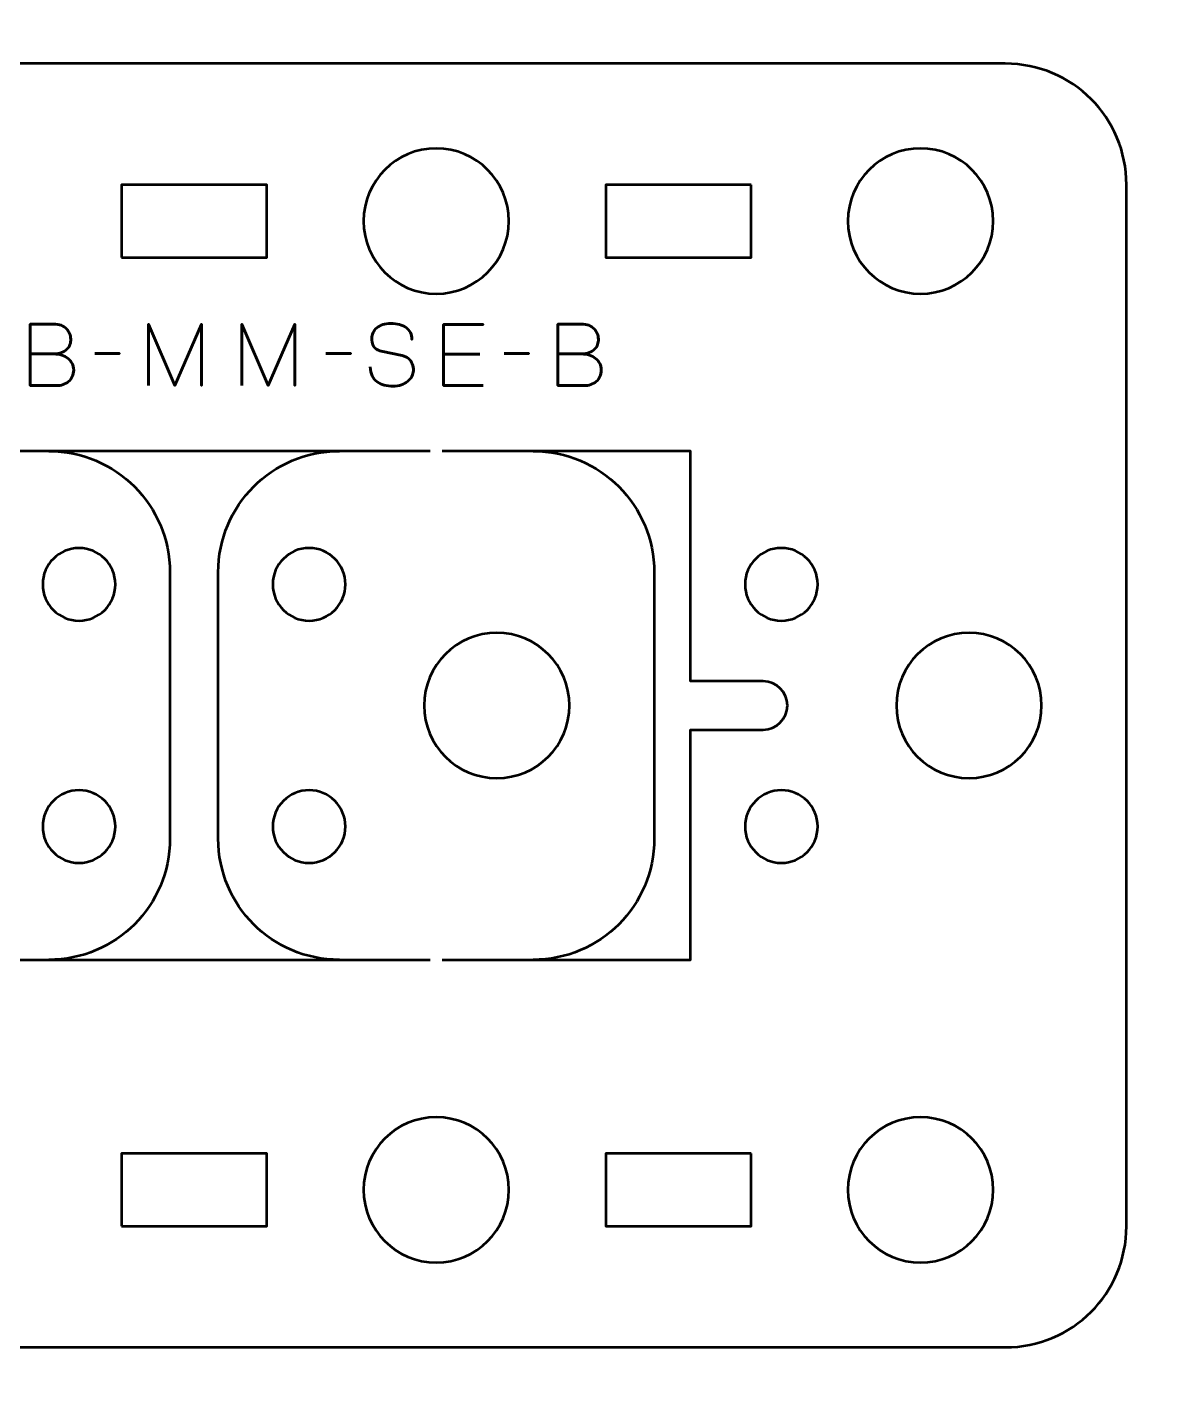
# Model space of a CAD drawing. Header units: centimetres. Extents: x -21 to 0, y -29.7 to 0.
# Drawn here: x -17.19 to -12.52, y -18.78 to -13.15 of the extents above; entities that cross this region are included whole.
import ezdxf

# ---------------------------------------------------------------- set-up
doc = ezdxf.new("R2010")
doc.units = ezdxf.units.CM
doc.header["$MEASUREMENT"] = 0
doc.layers.add('Layer 1', color=7, linetype='Continuous')

msp = doc.modelspace()

# ---------------------------------------------------------------- linework, layer by layer
at = {"layer": 'Layer 1', "color": 22, "lineweight": 53}
msp.add_open_spline([(-21.00003, -29.19995), (-21.00003, -29.19995), (-21.00003, -0.49992), (-21.00003, -0.49992), (-21.00003, -0.49992), (-21.00003, -0.22295), (-20.77694, 0.00004), (-20.49994, 0.00004), (-20.49994, 0.00004), (-20.49994, 0.00004), (-0.50008, 0.00004), (-0.50008, 0.00004), (-0.50008, 0.00004), (-0.22294, 0.00004), (0.00002, -0.22295), (0.00002, -0.49992), (0.00002, -0.49992), (0.00002, -0.49992), (0.00002, -29.19995), (0.00002, -29.19995), (0.00002, -29.19995), (0.00002, -29.47695), (-0.22294, -29.70004), (-0.50008, -29.70004), (-0.50008, -29.70004), (-0.50008, -29.70004), (-20.49994, -29.70004), (-20.49994, -29.70004), (-20.49994, -29.70004), (-20.77694, -29.70004), (-21.00003, -29.47695), (-21.00003, -29.19995)], degree=3, knots=[0, 0, 0, 0, 0.125, 0.125, 0.125, 0.125, 0.25, 0.25, 0.25, 0.25, 0.375, 0.375, 0.375, 0.375, 0.5, 0.5, 0.5, 0.5, 0.625, 0.625, 0.625, 0.625, 0.75, 0.75, 0.75, 0.75, 0.875, 0.875, 0.875, 0.875, 1, 1, 1, 1], dxfattribs=at)
at = {"layer": 'Layer 1', "color": 2, "lineweight": 53}
msp.add_open_spline([(-13.1501, -13.29998), (-12.8731, -13.29998), (-12.65, -13.52307), (-12.65, -13.80007), (-12.65, -13.80007), (-12.65, -13.80007), (-12.65, -18.09993), (-12.65, -18.09993), (-12.65, -18.09993), (-12.65, -18.37706), (-12.8731, -18.60002), (-13.1501, -18.60002), (-13.1501, -18.60002), (-15.91669, -18.60002), (-17.08331, -18.60002), (-19.8499, -18.60002), (-19.8499, -18.60002), (-20.1269, -18.60002), (-20.35, -18.37693), (-20.35, -18.09993), (-20.35, -18.09993), (-20.35, -18.09993), (-20.35, -13.80007), (-20.35, -13.80007), (-20.35, -13.80007), (-20.35, -13.52294), (-20.1269, -13.29998), (-19.8499, -13.29998), (-19.8499, -13.29998), (-17.08331, -13.29998), (-15.91669, -13.29998), (-13.1501, -13.29998)], degree=3, knots=[0, 0, 0, 0, 0.125, 0.125, 0.125, 0.125, 0.25, 0.25, 0.25, 0.25, 0.375, 0.375, 0.375, 0.375, 0.5, 0.5, 0.5, 0.5, 0.625, 0.625, 0.625, 0.625, 0.75, 0.75, 0.75, 0.75, 0.875, 0.875, 0.875, 0.875, 1, 1, 1, 1], dxfattribs=at)
at = {"layer": 'Layer 1', "lineweight": 53}
for points in [[(-15.49991, -13.65001), (-15.33428, -13.65001), (-15.1999, -13.78433), (-15.1999, -13.95), (-15.1999, -13.95), (-15.1999, -14.11563), (-15.33428, -14.25), (-15.49991, -14.25), (-15.49991, -14.25), (-15.66568, -14.25), (-15.79991, -14.11563), (-15.79991, -13.95), (-15.79991, -13.95), (-15.79991, -13.78433), (-15.66568, -13.65001), (-15.49991, -13.65001)], [(-13.50009, -14.25001), (-13.66572, -14.25001), (-13.8001, -14.11578), (-13.8001, -13.95), (-13.8001, -13.95), (-13.8001, -13.78434), (-13.66572, -13.65), (-13.50009, -13.65), (-13.50009, -13.65), (-13.33432, -13.65), (-13.20009, -13.78434), (-13.20009, -13.95), (-13.20009, -13.95), (-13.20009, -14.11578), (-13.33432, -14.25001), (-13.50009, -14.25001)], [(-16.79995, -14.10007), (-16.79995, -14.10007), (-16.79995, -13.80007), (-16.79995, -13.80007), (-16.79995, -13.80007), (-16.79995, -13.80007), (-16.19996, -13.80007), (-16.19996, -13.80007), (-16.19996, -13.80007), (-16.19996, -13.80007), (-16.19996, -14.10007), (-16.19996, -14.10007), (-16.19996, -14.10007), (-16.19996, -14.10007), (-16.79995, -14.10007), (-16.79995, -14.10007)], [(-14.20005, -13.80007), (-14.20005, -13.80007), (-14.20005, -14.10008), (-14.20005, -14.10008), (-14.20005, -14.10008), (-14.20005, -14.10008), (-14.80004, -14.10008), (-14.80004, -14.10008), (-14.80004, -14.10008), (-14.80004, -14.10008), (-14.80004, -13.80007), (-14.80004, -13.80007), (-14.80004, -13.80007), (-14.80004, -13.80007), (-14.20005, -13.80007), (-14.20005, -13.80007)], [(-15.25003, -16.24999), (-15.4158, -16.24999), (-15.55003, -16.11567), (-15.55003, -15.95), (-15.55003, -15.95), (-15.55003, -15.78437), (-15.4158, -15.65), (-15.25003, -15.65), (-15.25003, -15.65), (-15.08437, -15.65), (-14.95003, -15.78437), (-14.95003, -15.95), (-14.95003, -15.95), (-14.95003, -16.11567), (-15.08437, -16.24999), (-15.25003, -16.24999)], [(-13.30009, -16.25001), (-13.46572, -16.25001), (-13.6001, -16.11578), (-13.6001, -15.95), (-13.6001, -15.95), (-13.6001, -15.78434), (-13.46572, -15.65), (-13.30009, -15.65), (-13.30009, -15.65), (-13.13432, -15.65), (-13.00009, -15.78434), (-13.00009, -15.95), (-13.00009, -15.95), (-13.00009, -16.11578), (-13.13432, -16.25001), (-13.30009, -16.25001)], [(-13.30009, -16.25001), (-13.46572, -16.25001), (-13.6001, -16.11578), (-13.6001, -15.95), (-13.6001, -15.95), (-13.6001, -15.78434), (-13.46572, -15.65), (-13.30009, -15.65), (-13.30009, -15.65), (-13.13432, -15.65), (-13.00009, -15.78434), (-13.00009, -15.95), (-13.00009, -15.95), (-13.00009, -16.11578), (-13.13432, -16.25001), (-13.30009, -16.25001)], [(-15.49991, -17.65001), (-15.33428, -17.65001), (-15.1999, -17.78433), (-15.1999, -17.95), (-15.1999, -17.95), (-15.1999, -18.11563), (-15.33428, -18.25), (-15.49991, -18.25), (-15.49991, -18.25), (-15.66568, -18.25), (-15.79991, -18.11563), (-15.79991, -17.95), (-15.79991, -17.95), (-15.79991, -17.78433), (-15.66568, -17.65001), (-15.49991, -17.65001)], [(-13.50009, -18.24999), (-13.66572, -18.24999), (-13.8001, -18.11567), (-13.8001, -17.95), (-13.8001, -17.95), (-13.8001, -17.78437), (-13.66572, -17.65), (-13.50009, -17.65), (-13.50009, -17.65), (-13.33432, -17.65), (-13.20009, -17.78437), (-13.20009, -17.95), (-13.20009, -17.95), (-13.20009, -18.11567), (-13.33432, -18.24999), (-13.50009, -18.24999)], [(-16.79995, -18.10007), (-16.79995, -18.10007), (-16.79995, -17.80007), (-16.79995, -17.80007), (-16.79995, -17.80007), (-16.79995, -17.80007), (-16.19996, -17.80007), (-16.19996, -17.80007), (-16.19996, -17.80007), (-16.19996, -17.80007), (-16.19996, -18.10007), (-16.19996, -18.10007), (-16.19996, -18.10007), (-16.19996, -18.10007), (-16.79995, -18.10007), (-16.79995, -18.10007)], [(-14.20005, -17.80007), (-14.20005, -17.80007), (-14.20005, -18.10008), (-14.20005, -18.10008), (-14.20005, -18.10008), (-14.20005, -18.10008), (-14.80004, -18.10008), (-14.80004, -18.10008), (-14.80004, -18.10008), (-14.80004, -18.10008), (-14.80004, -17.80007), (-14.80004, -17.80007), (-14.80004, -17.80007), (-14.80004, -17.80007), (-14.20005, -17.80007), (-14.20005, -17.80007)]]:
    msp.add_open_spline(points, degree=3, knots=[0, 0, 0, 0, 0.25, 0.25, 0.25, 0.25, 0.5, 0.5, 0.5, 0.5, 0.75, 0.75, 0.75, 0.75, 1, 1, 1, 1], dxfattribs=at)
at = {"layer": 'Layer 1', "color": 30, "lineweight": 53}
for points, knots in [([(-17.17735, -14.4986), (-17.17735, -14.4986), (-17.07963, -14.4986), (-17.07963, -14.4986), (-17.07963, -14.4986), (-17.06693, -14.49854), (-17.05611, -14.49678), (-17.047, -14.49331), (-17.047, -14.49331), (-17.03794, -14.4899), (-17.03059, -14.48525), (-17.02489, -14.47943), (-17.02489, -14.47943), (-17.01919, -14.47361), (-17.01507, -14.46702), (-17.01248, -14.45973), (-17.01248, -14.45973), (-17.00996, -14.4525), (-17.00878, -14.44498), (-17.00907, -14.43721), (-17.00907, -14.43721), (-17.00943, -14.42945), (-17.01107, -14.42193), (-17.01401, -14.41458), (-17.01401, -14.41458), (-17.01689, -14.40723), (-17.02124, -14.40058), (-17.02695, -14.39465), (-17.02695, -14.39465), (-17.03265, -14.38871), (-17.03977, -14.384), (-17.04841, -14.38053), (-17.04841, -14.38053), (-17.05705, -14.37701), (-17.06722, -14.37518), (-17.07892, -14.37513), (-17.07892, -14.37513), (-17.07892, -14.37513), (-17.17735, -14.37513), (-17.17735, -14.37513), (-17.17735, -14.37513), (-17.17735, -14.37513), (-17.17735, -14.62948), (-17.17735, -14.62948), (-17.17735, -14.62948), (-17.17735, -14.62948), (-17.06905, -14.62948), (-17.06905, -14.62948), (-17.06905, -14.62948), (-17.05893, -14.62948), (-17.04953, -14.62801), (-17.04082, -14.62513), (-17.04082, -14.62513), (-17.03212, -14.62219), (-17.02454, -14.61801), (-17.01795, -14.61243), (-17.01795, -14.61243), (-17.01143, -14.6069), (-17.00631, -14.6002), (-17.00266, -14.59226), (-17.00266, -14.59226), (-16.99902, -14.58432), (-16.99714, -14.57533), (-16.99708, -14.56527), (-16.99708, -14.56527), (-16.99731, -14.55516), (-16.99943, -14.54605), (-17.00349, -14.53787), (-17.00349, -14.53787), (-17.00754, -14.5297), (-17.01319, -14.52271), (-17.02048, -14.51683), (-17.02048, -14.51683), (-17.02777, -14.511), (-17.03647, -14.50648), (-17.04647, -14.50336), (-17.04647, -14.50336), (-17.05646, -14.50024), (-17.06752, -14.49866), (-17.07963, -14.4986), (-17.07963, -14.4986), (-17.06752, -14.49866), (-17.05646, -14.50024), (-17.04647, -14.50336), (-17.04647, -14.50336), (-17.03647, -14.50648), (-17.02777, -14.511), (-17.02048, -14.51683), (-17.02048, -14.51683), (-17.01319, -14.52271), (-17.00754, -14.5297), (-17.00349, -14.53787), (-17.00349, -14.53787), (-16.99943, -14.54605), (-16.99731, -14.55516), (-16.99708, -14.56527), (-16.99708, -14.56527), (-16.99714, -14.57533), (-16.99902, -14.58432), (-17.00266, -14.59226), (-17.00266, -14.59226), (-17.00631, -14.6002), (-17.01143, -14.6069), (-17.01795, -14.61243), (-17.01795, -14.61243), (-17.02454, -14.61801), (-17.03212, -14.62219), (-17.04082, -14.62513), (-17.04082, -14.62513), (-17.04953, -14.62801), (-17.05893, -14.62948), (-17.06905, -14.62948), (-17.06905, -14.62948), (-17.06905, -14.62948), (-17.17735, -14.62948), (-17.17735, -14.62948), (-17.17735, -14.62948), (-17.17735, -14.62948), (-17.17735, -14.37513), (-17.17735, -14.37513), (-17.17735, -14.37513), (-17.17735, -14.37513), (-17.07892, -14.37513), (-17.07892, -14.37513), (-17.07892, -14.37513), (-17.06722, -14.37518), (-17.05705, -14.37701), (-17.04841, -14.38053), (-17.04841, -14.38053), (-17.03977, -14.384), (-17.03265, -14.38871), (-17.02695, -14.39465), (-17.02695, -14.39465), (-17.02124, -14.40058), (-17.01689, -14.40723), (-17.01401, -14.41458), (-17.01401, -14.41458), (-17.01107, -14.42193), (-17.00943, -14.42945), (-17.00907, -14.43721), (-17.00907, -14.43721), (-17.00878, -14.44498), (-17.00996, -14.4525), (-17.01248, -14.45973), (-17.01248, -14.45973), (-17.01507, -14.46702), (-17.01919, -14.47361), (-17.02489, -14.47943), (-17.02489, -14.47943), (-17.03059, -14.48525), (-17.03794, -14.4899), (-17.047, -14.49331), (-17.047, -14.49331), (-17.05611, -14.49678), (-17.06693, -14.49854), (-17.07963, -14.4986), (-17.07963, -14.4986), (-17.07963, -14.4986), (-17.17735, -14.4986), (-17.17735, -14.4986)], [0, 0, 0, 0, 0.025, 0.025, 0.025, 0.025, 0.05, 0.05, 0.05, 0.05, 0.075, 0.075, 0.075, 0.075, 0.1, 0.1, 0.1, 0.1, 0.125, 0.125, 0.125, 0.125, 0.15, 0.15, 0.15, 0.15, 0.175, 0.175, 0.175, 0.175, 0.2, 0.2, 0.2, 0.2, 0.225, 0.225, 0.225, 0.225, 0.25, 0.25, 0.25, 0.25, 0.275, 0.275, 0.275, 0.275, 0.3, 0.3, 0.3, 0.3, 0.325, 0.325, 0.325, 0.325, 0.35, 0.35, 0.35, 0.35, 0.375, 0.375, 0.375, 0.375, 0.4, 0.4, 0.4, 0.4, 0.425, 0.425, 0.425, 0.425, 0.45, 0.45, 0.45, 0.45, 0.475, 0.475, 0.475, 0.475, 0.5, 0.5, 0.5, 0.5, 0.525, 0.525, 0.525, 0.525, 0.55, 0.55, 0.55, 0.55, 0.575, 0.575, 0.575, 0.575, 0.6, 0.6, 0.6, 0.6, 0.625, 0.625, 0.625, 0.625, 0.65, 0.65, 0.65, 0.65, 0.675, 0.675, 0.675, 0.675, 0.7, 0.7, 0.7, 0.7, 0.725, 0.725, 0.725, 0.725, 0.75, 0.75, 0.75, 0.75, 0.775, 0.775, 0.775, 0.775, 0.8, 0.8, 0.8, 0.8, 0.825, 0.825, 0.825, 0.825, 0.85, 0.85, 0.85, 0.85, 0.875, 0.875, 0.875, 0.875, 0.9, 0.9, 0.9, 0.9, 0.925, 0.925, 0.925, 0.925, 0.95, 0.95, 0.95, 0.95, 0.975, 0.975, 0.975, 0.975, 1, 1, 1, 1]), ([(-16.68875, -14.62948), (-16.68875, -14.62948), (-16.68875, -14.37513), (-16.68875, -14.37513), (-16.68875, -14.37513), (-16.68875, -14.37513), (-16.57939, -14.62948), (-16.57939, -14.62948), (-16.57939, -14.62948), (-16.57939, -14.62948), (-16.46967, -14.37513), (-16.46967, -14.37513), (-16.46967, -14.37513), (-16.46967, -14.37513), (-16.46967, -14.62948), (-16.46967, -14.62948), (-16.46967, -14.62948), (-16.46967, -14.62948), (-16.46967, -14.37513), (-16.46967, -14.37513), (-16.46967, -14.37513), (-16.46967, -14.37513), (-16.57939, -14.62948), (-16.57939, -14.62948), (-16.57939, -14.62948), (-16.57939, -14.62948), (-16.68875, -14.37513), (-16.68875, -14.37513), (-16.68875, -14.37513), (-16.68875, -14.37513), (-16.68875, -14.62948), (-16.68875, -14.62948)], [0, 0, 0, 0, 0.125, 0.125, 0.125, 0.125, 0.25, 0.25, 0.25, 0.25, 0.375, 0.375, 0.375, 0.375, 0.5, 0.5, 0.5, 0.5, 0.625, 0.625, 0.625, 0.625, 0.75, 0.75, 0.75, 0.75, 0.875, 0.875, 0.875, 0.875, 1, 1, 1, 1]), ([(-16.30316, -14.62948), (-16.30316, -14.62948), (-16.30316, -14.37513), (-16.30316, -14.37513), (-16.30316, -14.37513), (-16.30316, -14.37513), (-16.1938, -14.62948), (-16.1938, -14.62948), (-16.1938, -14.62948), (-16.1938, -14.62948), (-16.08408, -14.37513), (-16.08408, -14.37513), (-16.08408, -14.37513), (-16.08408, -14.37513), (-16.08408, -14.62948), (-16.08408, -14.62948), (-16.08408, -14.62948), (-16.08408, -14.62948), (-16.08408, -14.37513), (-16.08408, -14.37513), (-16.08408, -14.37513), (-16.08408, -14.37513), (-16.1938, -14.62948), (-16.1938, -14.62948), (-16.1938, -14.62948), (-16.1938, -14.62948), (-16.30316, -14.37513), (-16.30316, -14.37513), (-16.30316, -14.37513), (-16.30316, -14.37513), (-16.30316, -14.62948), (-16.30316, -14.62948)], [0, 0, 0, 0, 0.125, 0.125, 0.125, 0.125, 0.25, 0.25, 0.25, 0.25, 0.375, 0.375, 0.375, 0.375, 0.5, 0.5, 0.5, 0.5, 0.625, 0.625, 0.625, 0.625, 0.75, 0.75, 0.75, 0.75, 0.875, 0.875, 0.875, 0.875, 1, 1, 1, 1]), ([(-15.77222, -14.55257), (-15.7721, -14.56663), (-15.76963, -14.57868), (-15.76469, -14.58873), (-15.76469, -14.58873), (-15.75981, -14.59873), (-15.75299, -14.6069), (-15.74441, -14.61325), (-15.74441, -14.61325), (-15.73577, -14.61954), (-15.72583, -14.62419), (-15.7146, -14.62719), (-15.7146, -14.62719), (-15.70343, -14.63013), (-15.69143, -14.6316), (-15.67873, -14.6316), (-15.67873, -14.6316), (-15.66592, -14.63154), (-15.65439, -14.62966), (-15.6441, -14.62607), (-15.6441, -14.62607), (-15.63387, -14.62248), (-15.62511, -14.61766), (-15.61776, -14.61161), (-15.61776, -14.61161), (-15.61047, -14.60555), (-15.60483, -14.59879), (-15.60083, -14.59126), (-15.60083, -14.59126), (-15.59683, -14.58374), (-15.59471, -14.57603), (-15.59442, -14.5681), (-15.59442, -14.5681), (-15.59407, -14.55769), (-15.59559, -14.54816), (-15.59895, -14.53958), (-15.59895, -14.53958), (-15.6023, -14.531), (-15.60747, -14.52382), (-15.61447, -14.51794), (-15.61447, -14.51794), (-15.62141, -14.51206), (-15.63017, -14.50795), (-15.64063, -14.50565), (-15.64063, -14.50565), (-15.64063, -14.50565), (-15.72706, -14.48696), (-15.72706, -14.48696), (-15.72706, -14.48696), (-15.73518, -14.48525), (-15.74217, -14.48237), (-15.74794, -14.47837), (-15.74794, -14.47837), (-15.7537, -14.47432), (-15.75817, -14.46873), (-15.76122, -14.46156), (-15.76122, -14.46156), (-15.76428, -14.45444), (-15.76587, -14.44539), (-15.76587, -14.43439), (-15.76587, -14.43439), (-15.76587, -14.42604), (-15.76416, -14.41816), (-15.7607, -14.41076), (-15.7607, -14.41076), (-15.75729, -14.40335), (-15.75223, -14.39682), (-15.74558, -14.39106), (-15.74558, -14.39106), (-15.73894, -14.38536), (-15.73071, -14.38089), (-15.72095, -14.37765), (-15.72095, -14.37765), (-15.71113, -14.37436), (-15.6999, -14.37271), (-15.6872, -14.37266), (-15.6872, -14.37266), (-15.67444, -14.37266), (-15.66274, -14.37413), (-15.65204, -14.37707), (-15.65204, -14.37707), (-15.6414, -14.38001), (-15.63217, -14.38424), (-15.6244, -14.38988), (-15.6244, -14.38988), (-15.61664, -14.39553), (-15.61065, -14.40247), (-15.60653, -14.41058), (-15.60653, -14.41058), (-15.60241, -14.41875), (-15.60047, -14.4281), (-15.60077, -14.43863), (-15.60077, -14.43863), (-15.60047, -14.4281), (-15.60241, -14.41875), (-15.60653, -14.41058), (-15.60653, -14.41058), (-15.61065, -14.40247), (-15.61664, -14.39553), (-15.6244, -14.38988), (-15.6244, -14.38988), (-15.63217, -14.38424), (-15.6414, -14.38001), (-15.65204, -14.37707), (-15.65204, -14.37707), (-15.66274, -14.37413), (-15.67444, -14.37266), (-15.6872, -14.37266), (-15.6872, -14.37266), (-15.6999, -14.37271), (-15.71113, -14.37436), (-15.72095, -14.37765), (-15.72095, -14.37765), (-15.73071, -14.38089), (-15.73894, -14.38536), (-15.74558, -14.39106), (-15.74558, -14.39106), (-15.75223, -14.39682), (-15.75729, -14.40335), (-15.7607, -14.41076), (-15.7607, -14.41076), (-15.76416, -14.41816), (-15.76587, -14.42604), (-15.76587, -14.43439), (-15.76587, -14.43439), (-15.76587, -14.44539), (-15.76434, -14.45444), (-15.7614, -14.4615), (-15.7614, -14.4615), (-15.7584, -14.46861), (-15.75399, -14.47414), (-15.74823, -14.4782), (-15.74823, -14.4782), (-15.74247, -14.48219), (-15.73541, -14.48513), (-15.72706, -14.48696), (-15.72706, -14.48696), (-15.72706, -14.48696), (-15.64063, -14.50565), (-15.64063, -14.50565), (-15.64063, -14.50565), (-15.62993, -14.50795), (-15.62111, -14.51206), (-15.61417, -14.51794), (-15.61417, -14.51794), (-15.60718, -14.52382), (-15.60206, -14.531), (-15.59877, -14.53958), (-15.59877, -14.53958), (-15.59554, -14.54816), (-15.59407, -14.55769), (-15.59442, -14.5681), (-15.59442, -14.5681), (-15.59471, -14.57603), (-15.59683, -14.58374), (-15.60083, -14.59126), (-15.60083, -14.59126), (-15.60483, -14.59879), (-15.61047, -14.60555), (-15.61776, -14.61161), (-15.61776, -14.61161), (-15.62511, -14.61766), (-15.63387, -14.62248), (-15.6441, -14.62607), (-15.6441, -14.62607), (-15.65439, -14.62966), (-15.66592, -14.63154), (-15.67873, -14.6316), (-15.67873, -14.6316), (-15.69143, -14.6316), (-15.70343, -14.63013), (-15.7146, -14.62719), (-15.7146, -14.62719), (-15.72583, -14.62419), (-15.73577, -14.61954), (-15.74441, -14.61325), (-15.74441, -14.61325), (-15.75299, -14.6069), (-15.75981, -14.59873), (-15.76469, -14.58873), (-15.76469, -14.58873), (-15.76963, -14.57868), (-15.7721, -14.56663), (-15.77222, -14.55257)], [0, 0, 0, 0, 0.0217391, 0.0217391, 0.0217391, 0.0217391, 0.0434783, 0.0434783, 0.0434783, 0.0434783, 0.0652174, 0.0652174, 0.0652174, 0.0652174, 0.0869565, 0.0869565, 0.0869565, 0.0869565, 0.1086957, 0.1086957, 0.1086957, 0.1086957, 0.1304348, 0.1304348, 0.1304348, 0.1304348, 0.1521739, 0.1521739, 0.1521739, 0.1521739, 0.173913, 0.173913, 0.173913, 0.173913, 0.1956522, 0.1956522, 0.1956522, 0.1956522, 0.2173913, 0.2173913, 0.2173913, 0.2173913, 0.2391304, 0.2391304, 0.2391304, 0.2391304, 0.2608696, 0.2608696, 0.2608696, 0.2608696, 0.2826087, 0.2826087, 0.2826087, 0.2826087, 0.3043478, 0.3043478, 0.3043478, 0.3043478, 0.326087, 0.326087, 0.326087, 0.326087, 0.3478261, 0.3478261, 0.3478261, 0.3478261, 0.3695652, 0.3695652, 0.3695652, 0.3695652, 0.3913043, 0.3913043, 0.3913043, 0.3913043, 0.4130435, 0.4130435, 0.4130435, 0.4130435, 0.4347826, 0.4347826, 0.4347826, 0.4347826, 0.4565217, 0.4565217, 0.4565217, 0.4565217, 0.4782609, 0.4782609, 0.4782609, 0.4782609, 0.5, 0.5, 0.5, 0.5, 0.5217391, 0.5217391, 0.5217391, 0.5217391, 0.5434783, 0.5434783, 0.5434783, 0.5434783, 0.5652174, 0.5652174, 0.5652174, 0.5652174, 0.5869565, 0.5869565, 0.5869565, 0.5869565, 0.6086957, 0.6086957, 0.6086957, 0.6086957, 0.6304348, 0.6304348, 0.6304348, 0.6304348, 0.6521739, 0.6521739, 0.6521739, 0.6521739, 0.673913, 0.673913, 0.673913, 0.673913, 0.6956522, 0.6956522, 0.6956522, 0.6956522, 0.7173913, 0.7173913, 0.7173913, 0.7173913, 0.7391304, 0.7391304, 0.7391304, 0.7391304, 0.7608696, 0.7608696, 0.7608696, 0.7608696, 0.7826087, 0.7826087, 0.7826087, 0.7826087, 0.8043478, 0.8043478, 0.8043478, 0.8043478, 0.826087, 0.826087, 0.826087, 0.826087, 0.8478261, 0.8478261, 0.8478261, 0.8478261, 0.8695652, 0.8695652, 0.8695652, 0.8695652, 0.8913043, 0.8913043, 0.8913043, 0.8913043, 0.9130435, 0.9130435, 0.9130435, 0.9130435, 0.9347826, 0.9347826, 0.9347826, 0.9347826, 0.9565217, 0.9565217, 0.9565217, 0.9565217, 0.9782609, 0.9782609, 0.9782609, 0.9782609, 1, 1, 1, 1]), ([(-15.30619, -14.62948), (-15.30619, -14.62948), (-15.47059, -14.62948), (-15.47059, -14.62948), (-15.47059, -14.62948), (-15.47059, -14.62948), (-15.47059, -14.37654), (-15.47059, -14.37654), (-15.47059, -14.37654), (-15.47059, -14.37654), (-15.30619, -14.37654), (-15.30619, -14.37654), (-15.30619, -14.37654), (-15.30619, -14.37654), (-15.47059, -14.37654), (-15.47059, -14.37654), (-15.47059, -14.37654), (-15.47059, -14.37654), (-15.47059, -14.62948), (-15.47059, -14.62948), (-15.47059, -14.62948), (-15.47059, -14.62948), (-15.30619, -14.62948), (-15.30619, -14.62948)], [0, 0, 0, 0, 0.1666667, 0.1666667, 0.1666667, 0.1666667, 0.3333333, 0.3333333, 0.3333333, 0.3333333, 0.5, 0.5, 0.5, 0.5, 0.6666667, 0.6666667, 0.6666667, 0.6666667, 0.8333333, 0.8333333, 0.8333333, 0.8333333, 1, 1, 1, 1]), ([(-14.99857, -14.4986), (-14.99857, -14.4986), (-14.90085, -14.4986), (-14.90085, -14.4986), (-14.90085, -14.4986), (-14.88815, -14.49854), (-14.87733, -14.49678), (-14.86822, -14.49331), (-14.86822, -14.49331), (-14.85916, -14.4899), (-14.85181, -14.48525), (-14.84611, -14.47943), (-14.84611, -14.47943), (-14.84041, -14.47361), (-14.83629, -14.46702), (-14.8337, -14.45973), (-14.8337, -14.45973), (-14.83118, -14.4525), (-14.83, -14.44498), (-14.83029, -14.43721), (-14.83029, -14.43721), (-14.83065, -14.42945), (-14.83229, -14.42193), (-14.83523, -14.41458), (-14.83523, -14.41458), (-14.83811, -14.40723), (-14.84246, -14.40058), (-14.84817, -14.39465), (-14.84817, -14.39465), (-14.85387, -14.38871), (-14.86099, -14.384), (-14.86963, -14.38053), (-14.86963, -14.38053), (-14.87827, -14.37701), (-14.88844, -14.37518), (-14.90014, -14.37513), (-14.90014, -14.37513), (-14.90014, -14.37513), (-14.99857, -14.37513), (-14.99857, -14.37513), (-14.99857, -14.37513), (-14.99857, -14.37513), (-14.99857, -14.62948), (-14.99857, -14.62948), (-14.99857, -14.62948), (-14.99857, -14.62948), (-14.89027, -14.62948), (-14.89027, -14.62948), (-14.89027, -14.62948), (-14.88015, -14.62948), (-14.87075, -14.62801), (-14.86204, -14.62513), (-14.86204, -14.62513), (-14.85334, -14.62219), (-14.84576, -14.61801), (-14.83917, -14.61243), (-14.83917, -14.61243), (-14.83265, -14.6069), (-14.82753, -14.6002), (-14.82388, -14.59226), (-14.82388, -14.59226), (-14.82024, -14.58432), (-14.81836, -14.57533), (-14.8183, -14.56527), (-14.8183, -14.56527), (-14.81853, -14.55516), (-14.82065, -14.54605), (-14.82471, -14.53787), (-14.82471, -14.53787), (-14.82876, -14.5297), (-14.83441, -14.52271), (-14.8417, -14.51683), (-14.8417, -14.51683), (-14.84899, -14.511), (-14.85769, -14.50648), (-14.86769, -14.50336), (-14.86769, -14.50336), (-14.87768, -14.50024), (-14.88874, -14.49866), (-14.90085, -14.4986), (-14.90085, -14.4986), (-14.88874, -14.49866), (-14.87768, -14.50024), (-14.86769, -14.50336), (-14.86769, -14.50336), (-14.85769, -14.50648), (-14.84899, -14.511), (-14.8417, -14.51683), (-14.8417, -14.51683), (-14.83441, -14.52271), (-14.82876, -14.5297), (-14.82471, -14.53787), (-14.82471, -14.53787), (-14.82065, -14.54605), (-14.81853, -14.55516), (-14.8183, -14.56527), (-14.8183, -14.56527), (-14.81836, -14.57533), (-14.82024, -14.58432), (-14.82388, -14.59226), (-14.82388, -14.59226), (-14.82753, -14.6002), (-14.83265, -14.6069), (-14.83917, -14.61243), (-14.83917, -14.61243), (-14.84576, -14.61801), (-14.85334, -14.62219), (-14.86204, -14.62513), (-14.86204, -14.62513), (-14.87075, -14.62801), (-14.88015, -14.62948), (-14.89027, -14.62948), (-14.89027, -14.62948), (-14.89027, -14.62948), (-14.99857, -14.62948), (-14.99857, -14.62948), (-14.99857, -14.62948), (-14.99857, -14.62948), (-14.99857, -14.37513), (-14.99857, -14.37513), (-14.99857, -14.37513), (-14.99857, -14.37513), (-14.90014, -14.37513), (-14.90014, -14.37513), (-14.90014, -14.37513), (-14.88844, -14.37518), (-14.87827, -14.37701), (-14.86963, -14.38053), (-14.86963, -14.38053), (-14.86099, -14.384), (-14.85387, -14.38871), (-14.84817, -14.39465), (-14.84817, -14.39465), (-14.84246, -14.40058), (-14.83811, -14.40723), (-14.83523, -14.41458), (-14.83523, -14.41458), (-14.83229, -14.42193), (-14.83065, -14.42945), (-14.83029, -14.43721), (-14.83029, -14.43721), (-14.83, -14.44498), (-14.83118, -14.4525), (-14.8337, -14.45973), (-14.8337, -14.45973), (-14.83629, -14.46702), (-14.84041, -14.47361), (-14.84611, -14.47943), (-14.84611, -14.47943), (-14.85181, -14.48525), (-14.85916, -14.4899), (-14.86822, -14.49331), (-14.86822, -14.49331), (-14.87733, -14.49678), (-14.88815, -14.49854), (-14.90085, -14.4986), (-14.90085, -14.4986), (-14.90085, -14.4986), (-14.99857, -14.4986), (-14.99857, -14.4986)], [0, 0, 0, 0, 0.025, 0.025, 0.025, 0.025, 0.05, 0.05, 0.05, 0.05, 0.075, 0.075, 0.075, 0.075, 0.1, 0.1, 0.1, 0.1, 0.125, 0.125, 0.125, 0.125, 0.15, 0.15, 0.15, 0.15, 0.175, 0.175, 0.175, 0.175, 0.2, 0.2, 0.2, 0.2, 0.225, 0.225, 0.225, 0.225, 0.25, 0.25, 0.25, 0.25, 0.275, 0.275, 0.275, 0.275, 0.3, 0.3, 0.3, 0.3, 0.325, 0.325, 0.325, 0.325, 0.35, 0.35, 0.35, 0.35, 0.375, 0.375, 0.375, 0.375, 0.4, 0.4, 0.4, 0.4, 0.425, 0.425, 0.425, 0.425, 0.45, 0.45, 0.45, 0.45, 0.475, 0.475, 0.475, 0.475, 0.5, 0.5, 0.5, 0.5, 0.525, 0.525, 0.525, 0.525, 0.55, 0.55, 0.55, 0.55, 0.575, 0.575, 0.575, 0.575, 0.6, 0.6, 0.6, 0.6, 0.625, 0.625, 0.625, 0.625, 0.65, 0.65, 0.65, 0.65, 0.675, 0.675, 0.675, 0.675, 0.7, 0.7, 0.7, 0.7, 0.725, 0.725, 0.725, 0.725, 0.75, 0.75, 0.75, 0.75, 0.775, 0.775, 0.775, 0.775, 0.8, 0.8, 0.8, 0.8, 0.825, 0.825, 0.825, 0.825, 0.85, 0.85, 0.85, 0.85, 0.875, 0.875, 0.875, 0.875, 0.9, 0.9, 0.9, 0.9, 0.925, 0.925, 0.925, 0.925, 0.95, 0.95, 0.95, 0.95, 0.975, 0.975, 0.975, 0.975, 1, 1, 1, 1]), ([(-16.9103, -14.49648), (-16.9103, -14.49648), (-16.80764, -14.49648), (-16.80764, -14.49648), (-16.80764, -14.49648), (-16.80764, -14.49648), (-16.9103, -14.49648), (-16.9103, -14.49648)], [0, 0, 0, 0, 0.5, 0.5, 0.5, 0.5, 1, 1, 1, 1]), ([(-15.95567, -14.49648), (-15.95567, -14.49648), (-15.85301, -14.49648), (-15.85301, -14.49648), (-15.85301, -14.49648), (-15.85301, -14.49648), (-15.95567, -14.49648), (-15.95567, -14.49648)], [0, 0, 0, 0, 0.5, 0.5, 0.5, 0.5, 1, 1, 1, 1]), ([(-15.32031, -14.4993), (-15.32031, -14.4993), (-15.47059, -14.4993), (-15.47059, -14.4993), (-15.47059, -14.4993), (-15.47059, -14.4993), (-15.32031, -14.4993), (-15.32031, -14.4993)], [0, 0, 0, 0, 0.5, 0.5, 0.5, 0.5, 1, 1, 1, 1]), ([(-15.22012, -14.49648), (-15.22012, -14.49648), (-15.11746, -14.49648), (-15.11746, -14.49648), (-15.11746, -14.49648), (-15.11746, -14.49648), (-15.22012, -14.49648), (-15.22012, -14.49648)], [0, 0, 0, 0, 0.5, 0.5, 0.5, 0.5, 1, 1, 1, 1])]:
    msp.add_open_spline(points, degree=3, knots=knots, dxfattribs=at)
at = {"layer": 'Layer 1', "color": 250, "lineweight": 53}
for points in [[(-15.525, -14.90002), (-15.525, -14.90002), (-17.475, -14.90002), (-17.475, -14.90002)], [(-17.475, -17), (-17.475, -17), (-15.525, -17), (-15.525, -17)]]:
    msp.add_open_spline(points, degree=3, dxfattribs=at)
for points, knots in [([(-17.1001, -14.89998), (-16.8231, -14.89998), (-16.6, -15.12307), (-16.6, -15.40007), (-16.6, -15.40007), (-16.6, -15.40007), (-16.6, -16.49993), (-16.6, -16.49993), (-16.6, -16.49993), (-16.6, -16.77706), (-16.8231, -17.00002), (-17.1001, -17.00002)], [0, 0, 0, 0, 0.3333333, 0.3333333, 0.3333333, 0.3333333, 0.6666667, 0.6666667, 0.6666667, 0.6666667, 1, 1, 1, 1]), ([(-15.8999, -17.00002), (-16.1769, -17.00002), (-16.4, -16.77693), (-16.4, -16.49993), (-16.4, -16.49993), (-16.4, -16.49993), (-16.4, -15.40007), (-16.4, -15.40007), (-16.4, -15.40007), (-16.4, -15.12294), (-16.1769, -14.89998), (-15.8999, -14.89998)], [0, 0, 0, 0, 0.3333333, 0.3333333, 0.3333333, 0.3333333, 0.6666667, 0.6666667, 0.6666667, 0.6666667, 1, 1, 1, 1]), ([(-15.475, -17), (-15.475, -17), (-14.45, -17), (-14.45, -17), (-14.45, -17), (-14.45, -17), (-14.45, -16.04998), (-14.45, -16.04998), (-14.45, -16.04998), (-14.45, -16.04998), (-14.14995, -16.04998), (-14.14995, -16.04998), (-14.14995, -16.04998), (-14.09474, -16.04998), (-14.04995, -16.00519), (-14.04995, -15.94998), (-14.04995, -15.94998), (-14.04995, -15.89477), (-14.09474, -15.84998), (-14.14995, -15.84998), (-14.14995, -15.84998), (-14.14995, -15.84998), (-14.45, -15.84998), (-14.45, -15.84998), (-14.45, -15.84998), (-14.45, -15.84998), (-14.45, -14.90001), (-14.45, -14.90001), (-14.45, -14.90001), (-14.45, -14.90001), (-15.475, -14.90002), (-15.475, -14.90002)], [0, 0, 0, 0, 0.125, 0.125, 0.125, 0.125, 0.25, 0.25, 0.25, 0.25, 0.375, 0.375, 0.375, 0.375, 0.5, 0.5, 0.5, 0.5, 0.625, 0.625, 0.625, 0.625, 0.75, 0.75, 0.75, 0.75, 0.875, 0.875, 0.875, 0.875, 1, 1, 1, 1]), ([(-15.1001, -14.89998), (-14.8231, -14.89998), (-14.6, -15.12307), (-14.6, -15.40007), (-14.6, -15.40007), (-14.6, -15.40007), (-14.6, -16.49993), (-14.6, -16.49993), (-14.6, -16.49993), (-14.6, -16.77706), (-14.8231, -17.00002), (-15.1001, -17.00002)], [0, 0, 0, 0, 0.3333333, 0.3333333, 0.3333333, 0.3333333, 0.6666667, 0.6666667, 0.6666667, 0.6666667, 1, 1, 1, 1]), ([(-16.97505, -15.30002), (-16.89243, -15.30002), (-16.82505, -15.36741), (-16.82505, -15.45003), (-16.82505, -15.45003), (-16.82505, -15.53263), (-16.89243, -15.60002), (-16.97505, -15.60002), (-16.97505, -15.60002), (-17.05767, -15.60002), (-17.12505, -15.53263), (-17.12505, -15.45003), (-17.12505, -15.45003), (-17.12505, -15.36741), (-17.05767, -15.30002), (-16.97505, -15.30002)], [0, 0, 0, 0, 0.25, 0.25, 0.25, 0.25, 0.5, 0.5, 0.5, 0.5, 0.75, 0.75, 0.75, 0.75, 1, 1, 1, 1]), ([(-16.02495, -15.59998), (-16.10757, -15.59998), (-16.17495, -15.53259), (-16.17495, -15.44998), (-16.17495, -15.44998), (-16.17495, -15.36737), (-16.10757, -15.29998), (-16.02495, -15.29998), (-16.02495, -15.29998), (-15.94233, -15.29998), (-15.87495, -15.36737), (-15.87495, -15.44998), (-15.87495, -15.44998), (-15.87495, -15.53259), (-15.94233, -15.59998), (-16.02495, -15.59998)], [0, 0, 0, 0, 0.25, 0.25, 0.25, 0.25, 0.5, 0.5, 0.5, 0.5, 0.75, 0.75, 0.75, 0.75, 1, 1, 1, 1]), ([(-14.07495, -15.59998), (-14.15757, -15.59998), (-14.22495, -15.53259), (-14.22495, -15.44998), (-14.22495, -15.44998), (-14.22495, -15.36737), (-14.15757, -15.29998), (-14.07495, -15.29998), (-14.07495, -15.29998), (-13.99233, -15.29998), (-13.92495, -15.36737), (-13.92495, -15.44998), (-13.92495, -15.44998), (-13.92495, -15.53259), (-13.99233, -15.59998), (-14.07495, -15.59998)], [0, 0, 0, 0, 0.25, 0.25, 0.25, 0.25, 0.5, 0.5, 0.5, 0.5, 0.75, 0.75, 0.75, 0.75, 1, 1, 1, 1]), ([(-14.07495, -15.59998), (-14.15757, -15.59998), (-14.22495, -15.53259), (-14.22495, -15.44998), (-14.22495, -15.44998), (-14.22495, -15.36737), (-14.15757, -15.29998), (-14.07495, -15.29998), (-14.07495, -15.29998), (-13.99233, -15.29998), (-13.92495, -15.36737), (-13.92495, -15.44998), (-13.92495, -15.44998), (-13.92495, -15.53259), (-13.99233, -15.59998), (-14.07495, -15.59998)], [0, 0, 0, 0, 0.25, 0.25, 0.25, 0.25, 0.5, 0.5, 0.5, 0.5, 0.75, 0.75, 0.75, 0.75, 1, 1, 1, 1]), ([(-16.97505, -16.30002), (-16.89243, -16.30002), (-16.82505, -16.36741), (-16.82505, -16.45002), (-16.82505, -16.45002), (-16.82505, -16.53263), (-16.89243, -16.60002), (-16.97505, -16.60002), (-16.97505, -16.60002), (-17.05767, -16.60002), (-17.12505, -16.53263), (-17.12505, -16.45002), (-17.12505, -16.45002), (-17.12505, -16.36741), (-17.05767, -16.30002), (-16.97505, -16.30002)], [0, 0, 0, 0, 0.25, 0.25, 0.25, 0.25, 0.5, 0.5, 0.5, 0.5, 0.75, 0.75, 0.75, 0.75, 1, 1, 1, 1]), ([(-16.02495, -16.59998), (-16.10757, -16.59998), (-16.17495, -16.53259), (-16.17495, -16.44997), (-16.17495, -16.44997), (-16.17495, -16.36737), (-16.10757, -16.29998), (-16.02495, -16.29998), (-16.02495, -16.29998), (-15.94233, -16.29998), (-15.87495, -16.36737), (-15.87495, -16.44997), (-15.87495, -16.44997), (-15.87495, -16.53259), (-15.94233, -16.59998), (-16.02495, -16.59998)], [0, 0, 0, 0, 0.25, 0.25, 0.25, 0.25, 0.5, 0.5, 0.5, 0.5, 0.75, 0.75, 0.75, 0.75, 1, 1, 1, 1]), ([(-14.07495, -16.59998), (-14.15757, -16.59998), (-14.22495, -16.53259), (-14.22495, -16.44997), (-14.22495, -16.44997), (-14.22495, -16.36737), (-14.15757, -16.29998), (-14.07495, -16.29998), (-14.07495, -16.29998), (-13.99233, -16.29998), (-13.92495, -16.36737), (-13.92495, -16.44997), (-13.92495, -16.44997), (-13.92495, -16.53259), (-13.99233, -16.59998), (-14.07495, -16.59998)], [0, 0, 0, 0, 0.25, 0.25, 0.25, 0.25, 0.5, 0.5, 0.5, 0.5, 0.75, 0.75, 0.75, 0.75, 1, 1, 1, 1]), ([(-14.07495, -16.59998), (-14.15757, -16.59998), (-14.22495, -16.53259), (-14.22495, -16.44997), (-14.22495, -16.44997), (-14.22495, -16.36737), (-14.15757, -16.29998), (-14.07495, -16.29998), (-14.07495, -16.29998), (-13.99233, -16.29998), (-13.92495, -16.36737), (-13.92495, -16.44997), (-13.92495, -16.44997), (-13.92495, -16.53259), (-13.99233, -16.59998), (-14.07495, -16.59998)], [0, 0, 0, 0, 0.25, 0.25, 0.25, 0.25, 0.5, 0.5, 0.5, 0.5, 0.75, 0.75, 0.75, 0.75, 1, 1, 1, 1])]:
    msp.add_open_spline(points, degree=3, knots=knots, dxfattribs=at)

doc.saveas('drawing.dxf')
